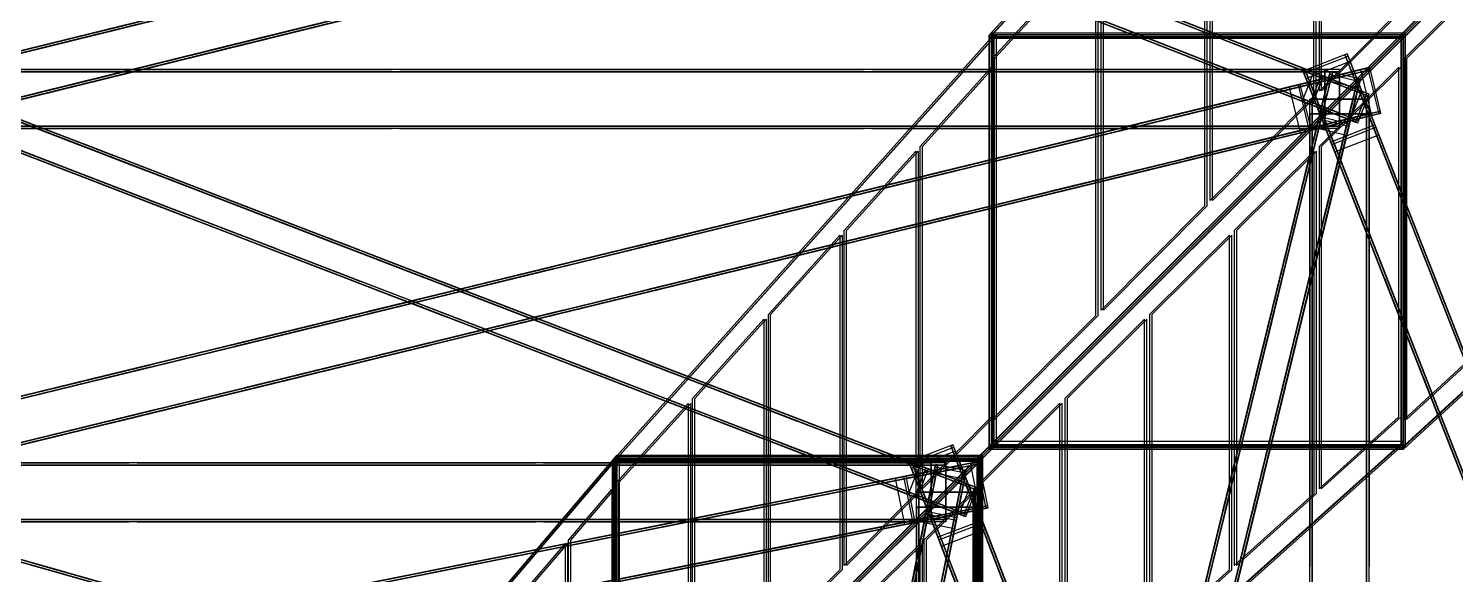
# Model space of a CAD drawing. Header units: millimetres. Extents: x -52000 to 48850, y -48850 to 51750.
# Drawn here: x 10292 to 19948, y 15943 to 19641 of the extents above; entities that cross this region are included whole.
import ezdxf

# ---------------------------------------------------------------- set-up
doc = ezdxf.new("R2010")
doc.units = ezdxf.units.MM
doc.layers.add('D-STR-STRC', color=7, linetype='Continuous', lineweight=25)

msp = doc.modelspace()

# ---------------------------------------------------------------- linework, layer by layer
at = {"layer": 'D-STR-STRC'}
for points in [[(19745.7, 22809), (16792.8, 19596.1)], [(19745.7, 22789), (16792.8, 19576.1)], [(22809, 22809), (19596.1, 19596.1)], [(22809, 22789), (19596.1, 19576.1)], [(22469.4, 22508.5), (9748.4, 19369.1)], [(22483, 22511.9), (9762, 19372.5)], [(22045.4, 22403.9), (9324.4, 19264.5)], [(22059.1, 22407.3), (9338.1, 19267.8)], [(11026.5, 22464.2), (19038.4, 19324.8)], [(11042.1, 22458.1), (19053.9, 19318.7)], [(11337.1, 22342.5), (19349, 19203.1)], [(11352.6, 22336.4), (19364.5, 19197)], [(10949.9, 22268.7), (18961.8, 19129.3)], [(10965.5, 22262.6), (18977.3, 19123.2)], [(22546, 22197.8), (9825, 19058.4)], [(22559.7, 22201.2), (9838.7, 19061.8)], [(11260.5, 22147), (19272.3, 19007.6)], [(11276, 22140.9), (19287.9, 19001.5)], [(22122.1, 22093.2), (9401.1, 18953.8)], [(22135.8, 22096.6), (9414.8, 18957.2)], [(19745.7, 19765.7), (16792.8, 16812.8)], [(19745.7, 19745.7), (16792.8, 16792.8)], [(22809, 19765.7), (19596.1, 16812.8)], [(22809, 19745.7), (19596.1, 16792.8)], [(16806.4, 19609.4), (16793.5, 19595.4)], [(19609.4, 19609.4), (19595.4, 19595.4)], [(16823.6, 19597.2), (14256.3, 16729.9)], [(16823.6, 19577.2), (14256.3, 16709.9)], [(19597.2, 19597.2), (16729.9, 16729.9)], [(19597.2, 19577.2), (16729.9, 16709.9)], [(16824.3, 19596.5), (16814.4, 19585.5)], [(19596.5, 19596.5), (19585.5, 19585.5)], [(22354.2, 11458.1), (19214.7, 19470)], [(19234.9, 19418.6), (19214.7, 19470)], [(22360.3, 11442.6), (19220.8, 19454.4)], [(19163.1, 19363.1), (-19163.1, 19363.1)], [(19352.5, 19374), (8439.4, 16710.9)], [(19367.7, 19377.7), (8454.5, 16714.6)], [(9446.1, 19327.8), (16364.5, 16664.7)], [(9462.6, 19321.4), (16381, 16658.3)], [(19096.3, 19332), (16433.1, 8418.9)], [(19100, 19347.1), (16436.8, 8434)], [(22056.2, 11341.4), (18916.8, 19353.2)], [(18936.9, 19301.8), (18916.8, 19353.2)], [(22062.3, 11325.8), (18922.9, 19337.7)], [(18987, 19344.9), (19038.4, 19324.8)], [(19163.1, 19363.1), (19063.1, 19363.1)], [(19100, 19347.1), (19085.1, 19286.3)], [(19367.7, 19377.7), (19306.9, 19362.9)], [(18882.7, 19259.4), (7969.6, 16596.3)], [(18897.9, 19263.1), (7984.8, 16600)], [(19300.3, 19282.2), (16637.1, 8369.1)], [(19304, 19297.4), (16640.8, 8384.2)], [(18882.7, 19259.4), (18821.9, 19244.6)], [(19304, 19297.4), (19289.1, 19236.6)], [(19313.1, 19217.1), (19364.5, 19197)], [(9370.6, 19131.8), (16289.1, 16468.7)], [(9387.1, 19125.5), (16305.6, 16462.3)], [(9776, 19200.8), (16694.4, 16537.7)], [(9792.5, 19194.5), (16710.9, 16531.3)], [(18910.4, 19149.4), (18961.8, 19129.3)], [(18963.1, -19163.1), (18963.1, 19163.1)], [(18963.1, 19063.1), (18963.1, 19163.1)], [(19363.1, -19163.1), (19363.1, 19163.1)], [(19363.1, 19063.1), (19363.1, 19163.1)], [(19428.4, 19063.2), (8515.2, 16400)], [(19443.5, 19066.9), (8530.4, 16403.7)], [(19022.3, 19028.9), (16359.2, 8115.8)], [(19026, 19044.1), (16362.9, 8130.9)], [(19022.3, 19028.9), (19007.5, 18968.1)], [(19443.5, 19066.9), (19382.7, 19052)], [(19163.1, 18963.1), (-19163.1, 18963.1)], [(18958.6, 18948.5), (8045.5, 16285.4)], [(18973.7, 18952.2), (8060.6, 16289.1)], [(9700.5, 19004.8), (16619, 16341.7)], [(9717, 18998.5), (16635.5, 16335.3)], [(19226.3, 18979.1), (16563.2, 8066)], [(19230, 18994.3), (16566.9, 8081.1)], [(18958.6, 18948.5), (18897.8, 18933.7)], [(19163.1, 18963.1), (19063.1, 18963.1)], [(19226.3, 18979.1), (19211.5, 18918.3)], [(19236.5, 19021.6), (19287.9, 19001.5)], [(22542.8, 10976.7), (19403.4, 18988.6)], [(22548.9, 10961.2), (19409.5, 18973.1)], [(19429.6, 18921.7), (19409.5, 18973.1)], [(22244.9, 10860), (19105.4, 18871.8)], [(22250.9, 10844.5), (19111.5, 18856.3)], [(19131.7, 18804.9), (19111.5, 18856.3)], [(16823.6, 16843.6), (14256.3, 14276.3)], [(16823.6, 16823.6), (14256.3, 14256.3)], [(19210.9, 9903), (16547.7, 16821.4)], [(16564.5, 16777.7), (16547.7, 16821.4)], [(19217.2, 9886.5), (16554.1, 16804.9)], [(19597.2, 16843.6), (16729.9, 14276.3)], [(19597.2, 16823.6), (16729.9, 14256.3)], [(16806.4, 16806.4), (16793.5, 16793.5)], [(16824.3, 16824.3), (16814.4, 16814.4)], [(19596.5, 16824.3), (19585.5, 16814.4)], [(19609.4, 16806.4), (19595.4, 16793.5)], [(16723.6, 16707.7), (7561.3, 14883)], [(14271.8, 16749.6), (13260.9, 15560.4)], [(14271.8, 16729.6), (13260.9, 15540.4)], [(14247.8, 16719.9), (14240.5, 16711.3)], [(14266.9, 16740.3), (14257, 16729.2)], [(14272.5, 16748.9), (14265.2, 16740.3)], [(16749.6, 16749.6), (15560.4, 15560.4)], [(16749.6, 16729.6), (15560.4, 15540.4)], [(18912.2, 9788), (16249.1, 16706.4)], [(16265.9, 16662.8), (16249.1, 16706.4)], [(16723.6, 16707.7), (16666.4, 16696.3)], [(16719.9, 16719.9), (16711.3, 16711.3)], [(16740.3, 16740.3), (16729.2, 16729.2)], [(16748.9, 16748.9), (16740.3, 16740.3)], [(16500, 16700), (-16500, 16700)], [(16229.8, 16609.3), (7067.5, 14784.7)], [(16707.7, 16704.5), (7545.4, 14879.8)], [(8099, 16652), (14524.3, 14827.4)], [(8116.1, 16647.2), (14541.5, 14822.5)], [(16427.2, 16671.8), (14602.5, 7509.5)], [(16430.3, 16687.8), (14605.7, 7525.4)], [(16633.1, 16630.8), (14808.5, 7468.5)], [(16636.3, 16646.7), (14811.6, 7484.4)], [(18918.6, 9771.5), (16255.4, 16689.9)], [(16320.8, 16681.5), (16364.5, 16664.7)], [(16500, 16700), (16400, 16700)], [(16430.3, 16687.8), (16418.9, 16630.5)], [(16636.3, 16646.7), (16624.9, 16589.5)], [(16213.9, 16606.2), (7051.6, 14781.5)], [(8441.3, 16554.8), (14866.6, 14730.2)], [(8458.4, 16550), (14883.7, 14725.3)], [(16213.9, 16606.2), (16156.7, 16594.8)], [(16667.2, 16548.1), (16710.9, 16531.3)], [(16245.4, 16485.5), (16289.1, 16468.7)], [(16300, -16500), (16300, 16500)], [(16300, 16400), (16300, 16500)], [(16700, -16500), (16700, 16500)], [(16700, 16400), (16700, 16500)], [(16770.2, 16390.7), (7607.9, 14566)], [(16786.1, 16393.8), (7623.8, 14569.2)], [(16363.7, 16353.3), (14539.1, 7190.9)], [(16366.9, 16369.2), (14542.2, 7206.9)], [(16572.8, 16328.2), (14748.2, 7165.8)], [(16363.7, 16353.3), (16352.3, 16296)], [(16591.8, 16352.2), (16635.5, 16335.3)], [(16786.1, 16393.8), (16728.9, 16382.4)], [(16500, 16300), (-16500, 16300)], [(16276.4, 16292.3), (7114.1, 14467.7)], [(16292.3, 16295.5), (7130, 14470.8)], [(16569.7, 16312.2), (14745, 7149.9)], [(16276.4, 16292.3), (16219.2, 16280.9)], [(16500, 16300), (16400, 16300)], [(16569.7, 16312.2), (16558.3, 16255)], [(19407.7, 9391.6), (16744.6, 16310.1)], [(19414, 9375.1), (16750.9, 16293.6)], [(16767.7, 16249.9), (16750.9, 16293.6)], [(19109.1, 9276.7), (16445.9, 16195.1)], [(19115.4, 9260.2), (16452.3, 16178.6)], [(16469.1, 16134.9), (16452.3, 16178.6)]]:
    msp.add_lwpolyline(points, dxfattribs=at)
for points in [[(19745.7, 22809), (19745.7, 19745.7), (16792.8, 16792.8), (16792.8, 19596.1)], [(19761.3, 22809), (19761.3, 19745.7), (16808.4, 16792.8), (16808.4, 19596.1)], [(22793.4, 19745.7), (22793.4, 22809), (19580.6, 19596.1), (19580.6, 16792.8)], [(22809, 19745.7), (22809, 22809), (19596.1, 19596.1), (19596.1, 16792.8)], [(22483, 22511.9), (22045.4, 22403.9), (9324.4, 19264.5), (9762, 19372.5)], [(19726.3, 22591.4), (19726.3, 19922.9), (19026.8, 19219.4), (19026.8, 21834.1)], [(19741.9, 22591.4), (19741.9, 19922.9), (19042.4, 19219.4), (19042.4, 21834.1)], [(22486.9, 22496.4), (22049.2, 22388.4), (9328.2, 19248.9), (9765.9, 19356.9)], [(11020.7, 22449.3), (11346.8, 22321.5), (19358.6, 19182.1), (19032.6, 19309.9)], [(11026.5, 22464.2), (11352.6, 22336.4), (19364.5, 19197), (19038.4, 19324.8)], [(22555.9, 22216.8), (22118.2, 22108.8), (9397.3, 18969.3), (9834.9, 19077.3)], [(10949.9, 22268.7), (11276, 22140.9), (19287.9, 19001.5), (18961.8, 19129.3)], [(10955.8, 22283.6), (11281.9, 22155.8), (19293.7, 19016.4), (18967.6, 19144.2)], [(22559.7, 22201.2), (22122.1, 22093.2), (9401.1, 18953.8), (9838.7, 19061.8)], [(18988.1, 21792.3), (18988.1, 19180.5), (18288.5, 18477), (18288.5, 21035.1)], [(19003.7, 21792.3), (19003.7, 19180.5), (18304.2, 18477), (18304.2, 21035.1)], [(18249.9, 20993.3), (18249.9, 18438.1), (17550.3, 17734.6), (17550.3, 20236)], [(18265.5, 20993.3), (18265.5, 18438.1), (17565.9, 17734.6), (17565.9, 20236)], [(17511.7, 20194.2), (17511.7, 17695.8), (16812.1, 16992.2), (16812.1, 19437)], [(17527.3, 20194.2), (17527.3, 17695.8), (16827.7, 16992.2), (16827.7, 19437)], [(20362.8, 17695.8), (20362.8, 20194.3), (19601.5, 19436.9), (19601.5, 16992.1)], [(20378.4, 17695.8), (20378.4, 20194.3), (19617, 19436.9), (19617, 16992.1)], [(17033, 19902.2), (17649.2, 19660.8), (17878.3, 19571)], [(17044.8, 19897.6), (17273.8, 19807.9), (17890.1, 19566.4)], [(11804.9, 19876.6), (10813.7, 19632), (10461.6, 19545.1)], [(11805.1, 19876.7), (11453, 19789.8), (10461.8, 19545.2)], [(11808.7, 19861.1), (10817.6, 19616.5), (10465.4, 19529.6)], [(11809, 19861.2), (11456.8, 19774.2), (10465.6, 19529.6)], [(12937.8, 19843.1), (11946.7, 19598.5), (11594.5, 19511.6)], [(12938.1, 19843.2), (12585.9, 19756.3), (11594.7, 19511.6)], [(12941.6, 19827.6), (11950.5, 19583), (11598.3, 19496)], [(12941.9, 19827.6), (12589.7, 19740.7), (11598.6, 19496.1)], [(17027.1, 19887.3), (17643.4, 19645.9), (17872.4, 19556.1)], [(17038.9, 19882.7), (17268, 19793), (17884.2, 19551.5)], [(17765.6, 19806.4), (18381.8, 19564.9), (18610.9, 19475.1)], [(17771.4, 19821.3), (18387.7, 19579.8), (18616.7, 19490)], [(17777.4, 19801.7), (18006.4, 19712), (18622.7, 19470.5)], [(17783.2, 19816.6), (18012.3, 19726.9), (18628.5, 19485.4)], [(10744.8, 19615), (9803.6, 19382.7), (9451.5, 19295.8)], [(10745.1, 19615.1), (10392.9, 19528.2), (9451.7, 19295.9)], [(19609.4, 19609.4), (16806.4, 19609.4), (16806.4, 16806.4), (19609.4, 16806.4)], [(17694.8, 19625.7), (18311, 19384.2), (18540.1, 19294.5)], [(17700.6, 19640.6), (18316.9, 19399.1), (18545.9, 19309.4)], [(17706.6, 19621.1), (17935.6, 19531.4), (18551.9, 19289.9)], [(17712.4, 19636), (17941.5, 19546.2), (18557.7, 19304.8)], [(10748.6, 19599.5), (9807.4, 19367.2), (9455.3, 19280.3)], [(10748.9, 19599.5), (10396.7, 19512.6), (9455.5, 19280.3)], [(11877.7, 19581.5), (10886.6, 19336.9), (10534.4, 19250)], [(11878, 19581.5), (11525.8, 19494.6), (10534.7, 19250)], [(11881.6, 19566), (10890.4, 19321.3), (10538.2, 19234.4)], [(11881.8, 19566), (11529.6, 19479.1), (10538.5, 19234.5)], [(16823.6, 19597.2), (16823.6, 16823.6), (14256.3, 14256.3), (14256.3, 16729.9)], [(16839.3, 19597.2), (16839.3, 16823.6), (14272, 14256.3), (14272, 16729.9)], [(19581.5, 16823.6), (19581.5, 19597.2), (16714.2, 16729.9), (16714.2, 14256.3)], [(19597.2, 16823.6), (19597.2, 19597.2), (16729.9, 16729.9), (16729.9, 14256.3)], [(19596.1, 19596.1), (16792.8, 19596.1), (16792.8, 19576.1), (19596.1, 19576.1)], [(19595.4, 19595.4), (16793.5, 19595.4), (16793.5, 16793.5), (19595.4, 16793.5)], [(19585.5, 19585.5), (16814.4, 19585.5), (16814.4, 16814.4), (19585.5, 16814.4)], [(19597.2, 19597.2), (16823.6, 19597.2), (16823.6, 19577.2), (19597.2, 19577.2)], [(19596.5, 19596.5), (16824.3, 19596.5), (16824.3, 16824.3), (19596.5, 16824.3)], [(18433.2, 19544.7), (19012.2, 19317.9), (19241.3, 19228.1)], [(18439.1, 19559.6), (19018.1, 19332.7), (19247.1, 19243)], [(18445, 19540.1), (18674.1, 19450.4), (19253.1, 19223.5)], [(18450.9, 19555), (18679.9, 19465.3), (19258.9, 19238.4)], [(18922.9, 19337.7), (19220.8, 19454.4), (19214.7, 19470), (18916.8, 19353.2)], [(19111.5, 18856.3), (19409.5, 18973.1), (19214.7, 19470), (18916.8, 19353.2)], [(19131.7, 18804.9), (19429.6, 18921.7), (19234.9, 19418.6), (18936.9, 19301.8)], [(22534, 10955.4), (22339.3, 11452.3), (19199.9, 19464.1), (19394.6, 18967.2)], [(22548.9, 10961.2), (22354.2, 11458.1), (19214.7, 19470), (19409.5, 18973.1)], [(19163.1, 19347.1), (19163.1, 19347.1), (-19163.1, 19347.1), (-19163.1, 19347.1)], [(19367.7, 19377.7), (18882.7, 19259.4), (7969.6, 16596.3), (8454.5, 16714.6)], [(19371.5, 19362.2), (18886.5, 19243.9), (7973.4, 16580.7), (8458.3, 16699.1)], [(9440.3, 19312.9), (9786.7, 19179.5), (16705.2, 16516.4), (16358.8, 16649.7)], [(9446.1, 19327.8), (9792.5, 19194.5), (16710.9, 16531.3), (16364.5, 16664.7)], [(10817.6, 19319.9), (9876.5, 19087.6), (9524.3, 19000.7)], [(10817.9, 19319.9), (10465.7, 19233), (9524.5, 19000.7)], [(12747.9, 19363.1), (12747.9, 19363.1), (9609.1, 19363.1), (9609.1, 19363.1)], [(12747.9, 19347.1), (12747.9, 19347.1), (9609.1, 19347.1), (9609.1, 19347.1)], [(15941.8, 19363.1), (15941.8, 19363.1), (12802.9, 19363.1), (12802.9, 19363.1)], [(15941.8, 19347.1), (15941.8, 19347.1), (12802.9, 19347.1), (12802.9, 19347.1)], [(19063.1, 19363.1), (19063.1, 19363.1), (15996.8, 19363.1), (15996.8, 19363.1)], [(19063.1, 19347.1), (19063.1, 19347.1), (15996.8, 19347.1), (15996.8, 19347.1)], [(16808.7, 19378.9), (16808.7, 17010.4), (16325, 16522.6), (16325, 18842.8)], [(16824.5, 19378.9), (16824.5, 17010.4), (16340.8, 16522.6), (16340.8, 18842.8)], [(19100, 19347.1), (19022.3, 19028.9), (16359.2, 8115.8), (16436.8, 8434)], [(19115.5, 19343.4), (19037.8, 19025.1), (16374.7, 8112), (16452.4, 8430.2)], [(19242.5, 19347.2), (18852.2, 19252), (18047.7, 19055.6)], [(19246.3, 19331.6), (18856, 19236.4), (18051.5, 19040.1)], [(19249.2, 19348.8), (18444.7, 19152.5), (18054.4, 19057.3)], [(19253, 19333.3), (18448.4, 19137), (18058.2, 19041.7)], [(18362.4, 19364.1), (18941.4, 19137.2), (19170.5, 19047.5)], [(18368.3, 19379), (18947.3, 19152.1), (19176.3, 19062.4)], [(18374.3, 19359.5), (18603.3, 19269.7), (19182.3, 19042.8)], [(18380.1, 19374.4), (18609.1, 19284.6), (19188.1, 19057.7)], [(19382.7, 19052), (19306.9, 19362.9), (18821.9, 19244.6), (18897.8, 18933.7)], [(19443.5, 19066.9), (19367.7, 19377.7), (18882.7, 19259.4), (18958.6, 18948.5)], [(18987, 19344.9), (18910.4, 19149.4), (19236.5, 19021.6), (19313.1, 19217.1)], [(22250.9, 10844.5), (22056.2, 11341.4), (18916.8, 19353.2), (19111.5, 18856.3)], [(22265.8, 10850.3), (22071.1, 11347.2), (18931.7, 19359), (19126.4, 18862.1)], [(19038.4, 19324.8), (18961.8, 19129.3), (18977.3, 19123.2), (19053.9, 19318.7)], [(19038.4, 19324.8), (18961.8, 19129.3), (19287.9, 19001.5), (19364.5, 19197)], [(19304, 19297.4), (19100, 19347.1), (19022.3, 19028.9), (19226.3, 18979.1)], [(19565, 17010.5), (19565, 19379), (19024.6, 18842.7), (19024.6, 16522.5)], [(19580.7, 17010.5), (19580.7, 19379), (19040.3, 18842.7), (19040.3, 16522.5)], [(19063.1, 18963.1), (19063.1, 19363.1), (19063.1, 19363.1), (19063.1, 18963.1)], [(19304, 19297.4), (19100, 19347.1), (19096.3, 19332), (19300.3, 19282.2)], [(19163.1, 18963.1), (19163.1, 19363.1), (19163.1, 19363.1), (19163.1, 18963.1)], [(19624.8, 18379.7), (19468.1, 18779.5), (19241.2, 19358.5)], [(19629.4, 18367.9), (19402.5, 18946.9), (19245.8, 19346.7)], [(19639.7, 18385.5), (19483, 18785.4), (19256.1, 19364.4)], [(19644.3, 18373.7), (19417.4, 18952.7), (19260.7, 19352.6)], [(19443.5, 19066.9), (19367.7, 19377.7), (19352.5, 19374), (19428.4, 19063.2)], [(10821.5, 19304.3), (9880.3, 19072.1), (9528.1, 18985.1)], [(10821.7, 19304.4), (10469.6, 19217.5), (9528.4, 18985.2)], [(9554.1, 19269.1), (9797.4, 19175.4), (10298.6, 18982.5)], [(9559.9, 19284), (9803.2, 19190.3), (10304.4, 18997.4)], [(19288.4, 19301.2), (19210.8, 18982.9), (16547.6, 8069.8), (16625.3, 8388)], [(19304, 19297.4), (19226.3, 18979.1), (16563.2, 8066), (16640.8, 8384.2)], [(19069.4, 19221.9), (19014.9, 18998.4), (18818.5, 18193.9)], [(19071, 19228.7), (18874.7, 18424.1), (18820.2, 18200.6)], [(19084.9, 19218.1), (19030.4, 18994.6), (18834.1, 18190.1)], [(19086.6, 19224.9), (18890.3, 18420.3), (18835.7, 18196.8)], [(18973.7, 18952.2), (18897.9, 19263.1), (18882.7, 19259.4), (18958.6, 18948.5)], [(19341.7, 18268.8), (19185.1, 18668.6), (18958.2, 19247.6)], [(19346.4, 18257), (19119.5, 18836), (18962.8, 19235.8)], [(19356.6, 18274.6), (19200, 18674.5), (18973.1, 19253.5)], [(19361.3, 18262.8), (19134.4, 18841.8), (18977.7, 19241.7)], [(19289.1, 19236.6), (19085.1, 19286.3), (19007.5, 18968.1), (19211.5, 18918.3)], [(9370.6, 19131.8), (9717, 18998.5), (16635.5, 16335.3), (16289.1, 16468.7)], [(9376.4, 19146.7), (9722.8, 19013.4), (16641.2, 16350.3), (16294.8, 16483.6)], [(18377.1, 19136), (17986.9, 19040.8), (17138.3, 18833.7)], [(18380.9, 19120.5), (17990.7, 19025.2), (17142.1, 18818.2)], [(18383.9, 19137.7), (17535.2, 18930.6), (17145, 18835.3)], [(18387.6, 19122.1), (17539, 18915), (17148.8, 18819.8)], [(18963.1, 19163.1), (19363.1, 19163.1), (19363.1, 19163.1), (18963.1, 19163.1)], [(18979.1, -19163.1), (18979.1, -19163.1), (18979.1, 19163.1), (18979.1, 19163.1)], [(19257.9, 19175.9), (19203.3, 18952.4), (19007, 18147.9)], [(19259.5, 19182.7), (19063.2, 18378.1), (19008.6, 18154.6)], [(19273.4, 19172.2), (19218.9, 18948.6), (19022.5, 18144.1)], [(19275.1, 19178.9), (19078.7, 18374.3), (19024.2, 18150.8)], [(19349, 19203.1), (19272.3, 19007.6), (19287.9, 19001.5), (19364.5, 19197)], [(19347.1, -19163.1), (19347.1, -19163.1), (19347.1, 19163.1), (19347.1, 19163.1)], [(19439.7, 19082.4), (18954.8, 18964.1), (8041.7, 16300.9), (8526.6, 16419.3)], [(19443.5, 19066.9), (18958.6, 18948.5), (8045.5, 16285.4), (8530.4, 16403.7)], [(10081.5, 19066), (10614.4, 18860.9), (10857.7, 18767.3)], [(10087.3, 19081), (10620.1, 18875.9), (10863.4, 18782.2)], [(10099, 19059.3), (10342.3, 18965.7), (10875.2, 18760.6)], [(10104.7, 19074.3), (10348, 18980.6), (10880.9, 18775.5)], [(19314.5, 19051.9), (18924.3, 18956.6), (18119.8, 18760.3)], [(19318.3, 19036.3), (18928.1, 18941.1), (18123.6, 18744.7)], [(19321.3, 19053.5), (18516.7, 18857.2), (18126.5, 18761.9)], [(19325.1, 19038), (18520.5, 18841.6), (18130.3, 18746.4)], [(18963.1, 15996.8), (18963.1, 15996.8), (18963.1, 19063.1), (18963.1, 19063.1)], [(18963.1, 19063.1), (19363.1, 19063.1), (19363.1, 19063.1), (18963.1, 19063.1)], [(18979.1, 15996.8), (18979.1, 15996.8), (18979.1, 19063.1), (18979.1, 19063.1)], [(19230, 18994.3), (19026, 19044.1), (19022.3, 19028.9), (19226.3, 18979.1)], [(19347.1, 15996.8), (19347.1, 15996.8), (19347.1, 19063.1), (19347.1, 19063.1)], [(19363.1, 15996.8), (19363.1, 15996.8), (19363.1, 19063.1), (19363.1, 19063.1)], [(19163.1, 18979.1), (19163.1, 18979.1), (-19163.1, 18979.1), (-19163.1, 18979.1)], [(12747.9, 18979.1), (12747.9, 18979.1), (9609.1, 18979.1), (9609.1, 18979.1)], [(12747.9, 18963.1), (12747.9, 18963.1), (9609.1, 18963.1), (9609.1, 18963.1)], [(15941.8, 18979.1), (15941.8, 18979.1), (12802.9, 18979.1), (12802.9, 18979.1)], [(15941.8, 18963.1), (15941.8, 18963.1), (12802.9, 18963.1), (12802.9, 18963.1)], [(19063.1, 18979.1), (19063.1, 18979.1), (15996.8, 18979.1), (15996.8, 18979.1)], [(19063.1, 18963.1), (19063.1, 18963.1), (15996.8, 18963.1), (15996.8, 18963.1)], [(19111.5, 18856.3), (19409.5, 18973.1), (19403.4, 18988.6), (19105.4, 18871.8)], [(10011.8, 18885), (10544.7, 18679.9), (10788, 18586.2)], [(10017.6, 18899.9), (10550.4, 18694.8), (10793.8, 18601.2)], [(10029.3, 18878.3), (10272.6, 18784.6), (10805.5, 18579.5)], [(10035, 18893.2), (10278.3, 18799.6), (10811.2, 18594.4)], [(10658.1, 18844.1), (11190.9, 18639), (11434.2, 18545.3)], [(10663.8, 18859), (11196.7, 18653.9), (11440, 18560.3)], [(10675.5, 18837.4), (10918.8, 18743.7), (11451.7, 18538.6)], [(10681.3, 18852.3), (10924.6, 18758.7), (11457.4, 18553.6)], [(17467.7, 18914.1), (17077.5, 18818.9), (16228.8, 18611.8)], [(17471.5, 18898.5), (17081.3, 18803.3), (16232.6, 18596.2)], [(17474.4, 18915.7), (16625.8, 18708.6), (16235.6, 18613.4)], [(17478.2, 18900.2), (16629.6, 18693.1), (16239.4, 18597.9)], [(18449.2, 18840.7), (18059, 18745.5), (17210.3, 18538.4)], [(18455.9, 18842.3), (17607.3, 18635.2), (17217.1, 18540)], [(16295.2, 18809.8), (16295.2, 16492.6), (15811.5, 16004.7), (15811.5, 18273.7)], [(16311, 18809.8), (16311, 16492.6), (15827.3, 16004.7), (15827.3, 18273.7)], [(18453, 18825.1), (18062.8, 18729.9), (17214.1, 18522.8)], [(18459.7, 18826.8), (17611.1, 18619.7), (17220.9, 18524.5)], [(18991.5, 16492.6), (18991.5, 18809.9), (18451.2, 18273.6), (18451.2, 16004.7)], [(19007.2, 16492.6), (19007.2, 18809.9), (18466.9, 18273.6), (18466.9, 16004.7)], [(19901.3, 17717.9), (19744.6, 18117.7), (19503.1, 18734)], [(10588.4, 18663.1), (11121.2, 18458), (11364.5, 18364.3)], [(10594.1, 18678), (11127, 18472.9), (11370.3, 18379.2)], [(10605.8, 18656.3), (10849.1, 18562.7), (11382, 18357.6)], [(10611.6, 18671.3), (10854.9, 18577.6), (11387.7, 18372.5)], [(11240.3, 18637.1), (11773.2, 18432), (12016.5, 18338.4)], [(16558.3, 18692.2), (16168, 18596.9), (15319.4, 18389.8)], [(16562.1, 18676.6), (16171.8, 18581.4), (15323.2, 18374.3)], [(16565, 18693.8), (15716.4, 18486.7), (15326.1, 18391.5)], [(16568.8, 18678.3), (15720.2, 18471.2), (15329.9, 18375.9)], [(19886.4, 17712), (19729.7, 18111.9), (19488.2, 18728.1)], [(19891, 17700.2), (19649.5, 18316.5), (19492.9, 18716.3)], [(19905.9, 17706.1), (19664.4, 18322.3), (19507.8, 18722.2)], [(11234.6, 18622.2), (11767.5, 18417.1), (12010.8, 18323.4)], [(11252.1, 18615.5), (11495.4, 18521.8), (12028.2, 18316.7)], [(11257.8, 18630.4), (11501.1, 18536.7), (12034, 18331.6)], [(17539.8, 18618.8), (17149.5, 18523.5), (16300.9, 18316.4)], [(17543.6, 18603.2), (17153.3, 18508), (16304.7, 18300.9)], [(17546.5, 18620.4), (16697.9, 18413.3), (16307.6, 18318.1)], [(17550.3, 18604.9), (16701.7, 18397.8), (16311.4, 18302.5)], [(19603.4, 17601.1), (19446.7, 18001), (19205.2, 18617.2)], [(19608, 17589.3), (19366.5, 18205.6), (19209.8, 18605.4)], [(19618.3, 17607), (19461.6, 18006.8), (19220.1, 18623.1)], [(19622.9, 17595.2), (19381.4, 18211.4), (19224.7, 18611.3)], [(11170.7, 18456.1), (11703.5, 18251), (11946.8, 18157.3)], [(11188.1, 18449.4), (11431.4, 18355.7), (11964.3, 18150.6)], [(15648.8, 18470.2), (15258.6, 18375), (14410, 18167.9)], [(15652.6, 18454.7), (15262.4, 18359.5), (14413.8, 18152.4)], [(15655.6, 18471.9), (14806.9, 18264.8), (14416.7, 18169.6)], [(15659.4, 18456.3), (14810.7, 18249.2), (14420.5, 18154)], [(11164.9, 18441.1), (11697.8, 18236), (11941.1, 18142.4)], [(11182.4, 18434.4), (11425.7, 18340.8), (11958.5, 18135.6)], [(11811.1, 18400.3), (12344, 18195.1), (12587.3, 18101.5)], [(11816.9, 18415.2), (12349.7, 18210.1), (12593.1, 18116.4)], [(11828.6, 18393.5), (12071.9, 18299.9), (12604.8, 18094.8)], [(11834.3, 18408.5), (12077.6, 18314.8), (12610.5, 18109.7)], [(16630.3, 18396.8), (16240.1, 18301.6), (15391.5, 18094.5)], [(16634.1, 18381.3), (16243.9, 18286.1), (15395.3, 18079)], [(16637.1, 18398.5), (15788.4, 18191.4), (15398.2, 18096.2)], [(16640.9, 18382.9), (15792.2, 18175.8), (15402, 18080.6)], [(18858.2, 18356.6), (18803.7, 18133.1), (18596.6, 17284.4)], [(18859.9, 18363.3), (18652.8, 17514.7), (18598.2, 17291.2)], [(18873.8, 18352.8), (18819.2, 18129.3), (18612.1, 17280.6)], [(18875.4, 18359.5), (18668.3, 17510.9), (18613.8, 17287.4)], [(19046.7, 18310.6), (18992.2, 18087.1), (18785.1, 17238.4)], [(19048.3, 18317.3), (18841.3, 17468.7), (18786.7, 17245.2)], [(19062.2, 18306.8), (19007.7, 18083.3), (18800.6, 17234.6)], [(19063.9, 18313.5), (18856.8, 17464.9), (18802.2, 17241.4)], [(11741.4, 18219.2), (12274.3, 18014.1), (12517.6, 17920.4)], [(11747.2, 18234.1), (12280.1, 18029), (12523.4, 17935.4)], [(11758.9, 18212.5), (12002.2, 18118.8), (12535.1, 17913.7)], [(11764.7, 18227.4), (12008, 18133.8), (12540.8, 17928.7)], [(12387.7, 18178.3), (12920.5, 17973.2), (13163.8, 17879.6)], [(12393.4, 18193.3), (12926.3, 17988.2), (13169.6, 17894.5)], [(12405.1, 18171.6), (12648.4, 18078), (13181.3, 17872.8)], [(12410.9, 18186.5), (12654.2, 18092.9), (13187, 17887.8)], [(14739.4, 18248.3), (14349.2, 18153.1), (13500.5, 17946)], [(14743.2, 18232.8), (14353, 18137.5), (13504.3, 17930.4)], [(14746.1, 18249.9), (13897.5, 18042.9), (13507.3, 17947.6)], [(14749.9, 18234.4), (13901.3, 18027.3), (13511.1, 17932.1)], [(15720.9, 18174.9), (15330.7, 18079.7), (14482, 17872.6)], [(15724.7, 18159.4), (15334.5, 18064.1), (14485.8, 17857)], [(15727.6, 18176.5), (14879, 17969.5), (14488.8, 17874.2)], [(15731.4, 18161), (14882.8, 17953.9), (14492.6, 17858.7)], [(15781.8, 18240.7), (15781.8, 15974.7), (15298.1, 15486.9), (15298.1, 17704.6)], [(15797.5, 18240.7), (15797.5, 15974.7), (15313.8, 15486.9), (15313.8, 17704.6)], [(18418, 15974.8), (18418, 18240.8), (17877.7, 17704.5), (17877.7, 15486.9)], [(18433.8, 15974.8), (18433.8, 18240.8), (17893.4, 17704.5), (17893.4, 15486.9)], [(20148, 17044.4), (19991.3, 17444.2), (19749.9, 18060.5)], [(20162.9, 17050.2), (20006.2, 17450.1), (19764.8, 18066.3)], [(12318, 17997.3), (12850.8, 17792.2), (13094.1, 17698.5)], [(12323.7, 18012.2), (12856.6, 17807.1), (13099.9, 17713.4)], [(12335.4, 17990.6), (12578.7, 17896.9), (13111.6, 17691.8)], [(12341.2, 18005.5), (12584.5, 17911.8), (13117.4, 17706.7)], [(13830, 18026.4), (13439.8, 17931.1), (12591.1, 17724.1)], [(13833.8, 18010.8), (13443.5, 17915.6), (12594.9, 17708.5)], [(13836.7, 18028), (12988.1, 17820.9), (12597.9, 17725.7)], [(13840.5, 18012.5), (12991.9, 17805.4), (12601.7, 17710.2)], [(12970, 17971.3), (13502.8, 17766.2), (13746.1, 17672.6)], [(12987.4, 17964.6), (13230.7, 17871), (13763.6, 17665.8)], [(20152.6, 17032.6), (19911.2, 17648.8), (19754.5, 18048.7)], [(20167.5, 17038.4), (19926.1, 17654.7), (19769.4, 18054.5)], [(12964.2, 17956.4), (13497.1, 17751.3), (13740.4, 17657.6)], [(12981.7, 17949.7), (13225, 17856), (13757.8, 17650.9)], [(14811.5, 17953), (14421.2, 17857.7), (13572.6, 17650.7)], [(14815.3, 17937.4), (14425, 17842.2), (13576.4, 17635.1)], [(14818.2, 17954.6), (13969.6, 17747.5), (13579.4, 17652.3)], [(14822, 17939.1), (13973.4, 17732), (13583.2, 17636.8)], [(19865, 16933.5), (19708.3, 17333.3), (19466.8, 17949.6)], [(19869.6, 16921.7), (19628.1, 17537.9), (19471.4, 17937.8)], [(19879.9, 16939.3), (19723.2, 17339.2), (19481.7, 17955.4)], [(19884.5, 16927.5), (19643, 17543.8), (19486.3, 17943.6)], [(12920.6, 17804.4), (12530.3, 17709.2), (11681.7, 17502.1)], [(12924.3, 17788.9), (12534.1, 17693.7), (11685.5, 17486.6)], [(12927.3, 17806.1), (12078.7, 17599), (11688.4, 17503.8)], [(12931.1, 17790.6), (12082.5, 17583.5), (11692.2, 17488.2)], [(12894.5, 17775.4), (13427.4, 17570.2), (13670.7, 17476.6)], [(12900.3, 17790.3), (13433.1, 17585.2), (13676.4, 17491.5)], [(12912, 17768.6), (13155.3, 17675), (13688.1, 17469.9)], [(12917.7, 17783.6), (13161, 17689.9), (13693.9, 17484.8)], [(13902, 17731), (13511.8, 17635.8), (12663.2, 17428.7)], [(13905.8, 17715.5), (13515.6, 17620.3), (12667, 17413.2)], [(13908.8, 17732.7), (13060.2, 17525.6), (12669.9, 17430.4)], [(13912.6, 17717.1), (13064, 17510.1), (12673.7, 17414.8)], [(13540.7, 17734.5), (14073.6, 17529.4), (14316.9, 17435.7)], [(13546.5, 17749.4), (14079.4, 17544.3), (14322.7, 17450.6)], [(13558.2, 17727.8), (13801.5, 17634.1), (14334.4, 17429)], [(13564, 17742.7), (13807.3, 17649), (14340.1, 17443.9)], [(15268.3, 17671.6), (15268.3, 15456.9), (14784.6, 14969.1), (14784.6, 17135.5)], [(15284.1, 17671.6), (15284.1, 15456.9), (14800.4, 14969.1), (14800.4, 17135.5)], [(17844.6, 15457), (17844.6, 17671.7), (17304.2, 17135.4), (17304.2, 14969)], [(17860.3, 15457), (17860.3, 17671.7), (17319.9, 17135.4), (17319.9, 14969)], [(12011.1, 17582.5), (11620.9, 17487.3), (10772.3, 17280.2)], [(12017.9, 17584.2), (11169.2, 17377.1), (10779, 17281.8)], [(12014.9, 17567), (11624.7, 17471.8), (10776.1, 17264.7)], [(12021.7, 17568.6), (11173, 17361.5), (10782.8, 17266.3)], [(12992.6, 17509.1), (12602.4, 17413.9), (11753.8, 17206.8)], [(12996.4, 17493.6), (12606.2, 17398.3), (11757.6, 17191.3)], [(12999.4, 17510.8), (12150.7, 17303.7), (11760.5, 17208.4)], [(13003.2, 17495.2), (12154.5, 17288.1), (11764.3, 17192.9)], [(13471.1, 17553.4), (14003.9, 17348.3), (14247.2, 17254.7)], [(13476.8, 17568.4), (14009.7, 17363.2), (14253, 17269.6)], [(13488.5, 17546.7), (13731.8, 17453.1), (14264.7, 17247.9)], [(13494.3, 17561.6), (13737.6, 17468), (14270.4, 17262.9)], [(14117.3, 17512.6), (14650.1, 17307.4), (14893.4, 17213.8)], [(14123, 17527.5), (14655.9, 17322.4), (14899.2, 17228.7)], [(14134.7, 17505.8), (14378, 17412.2), (14910.9, 17207.1)], [(14140.5, 17520.8), (14383.8, 17427.1), (14916.7, 17222)], [(18636.3, 17447.2), (18581.8, 17223.6), (18374.7, 16375)], [(18637.9, 17453.9), (18430.9, 16605.3), (18376.3, 16381.7)], [(18651.8, 17443.4), (18597.3, 17219.8), (18390.2, 16371.2)], [(18653.5, 17450.1), (18446.4, 16601.5), (18391.9, 16378)], [(18824.8, 17401.2), (18770.2, 17177.6), (18563.1, 16329)], [(18826.4, 17407.9), (18619.3, 16559.3), (18564.8, 16335.8)], [(18840.3, 17397.4), (18785.8, 17173.9), (18578.7, 16325.2)], [(18842, 17404.1), (18634.9, 16555.5), (18580.3, 16332)], [(11101.7, 17360.6), (10711.5, 17265.4), (9862.8, 17058.3)], [(11105.5, 17345.1), (10715.3, 17249.8), (9866.6, 17042.7)], [(11108.4, 17362.2), (10259.8, 17155.1), (9869.6, 17059.9)], [(11112.2, 17346.7), (10263.6, 17139.6), (9873.4, 17044.4)], [(12083.2, 17287.2), (11693, 17192), (10844.3, 16984.9)], [(12089.9, 17288.8), (11241.3, 17081.7), (10851.1, 16986.5)], [(14047.6, 17331.5), (14580.5, 17126.4), (14823.8, 17032.7)], [(14053.3, 17346.4), (14586.2, 17141.3), (14829.5, 17047.7)], [(14065.1, 17324.8), (14308.4, 17231.1), (14841.2, 17026)], [(14070.8, 17339.7), (14314.1, 17246.1), (14847, 17040.9)], [(14693.8, 17290.6), (15226.7, 17085.5), (15470, 16991.9)], [(14699.6, 17305.6), (15232.4, 17100.4), (15475.7, 17006.8)], [(14717, 17298.8), (14960.3, 17205.2), (15493.2, 17000.1)], [(20141.5, 16271.7), (19984.8, 16671.5), (19743.3, 17287.8)], [(12087, 17271.6), (11696.8, 17176.4), (10848.1, 16969.3)], [(12093.7, 17273.3), (11245.1, 17066.2), (10854.9, 16971)], [(14711.3, 17283.9), (14954.6, 17190.2), (15487.4, 16985.1)], [(20126.6, 16265.8), (19969.9, 16665.7), (19728.4, 17281.9)], [(20131.2, 16254), (19889.7, 16870.3), (19733.1, 17270.1)], [(20146.1, 16259.8), (19904.6, 16876.1), (19748, 17276)], [(14754.8, 17102.5), (14754.8, 14939.1), (14271.1, 14451.3), (14271.1, 16566.4)], [(14770.6, 17102.5), (14770.6, 14939.1), (14286.9, 14451.3), (14286.9, 16566.4)], [(14624.1, 17109.6), (15157, 16904.5), (15400.3, 16810.8)], [(14629.9, 17124.5), (15162.7, 16919.4), (15406, 16825.7)], [(14641.6, 17102.9), (14884.9, 17009.2), (15417.8, 16804.1)], [(14647.3, 17117.8), (14890.6, 17024.1), (15423.5, 16819)], [(17271.1, 14939.1), (17271.1, 17102.6), (16730.8, 16566.3), (16730.8, 14451.2)], [(17286.8, 14939.1), (17286.8, 17102.6), (16746.5, 16566.3), (16746.5, 14451.2)], [(11173.8, 17065.3), (10783.5, 16970), (9934.9, 16762.9)], [(11177.6, 17049.7), (10787.3, 16954.5), (9938.7, 16747.4)], [(11180.5, 17066.9), (10331.9, 16859.8), (9941.6, 16764.6)], [(11184.3, 17051.4), (10335.7, 16844.3), (9945.4, 16749)], [(15270.4, 17068.7), (15803.2, 16863.6), (16046.5, 16769.9)], [(15276.1, 17083.6), (15809, 16878.5), (16052.3, 16784.9)], [(15287.8, 17062), (15531.1, 16968.3), (16064, 16763.2)], [(15293.6, 17076.9), (15536.9, 16983.3), (16069.7, 16778.1)], [(15206.4, 16902.6), (15739.3, 16697.5), (15982.6, 16603.8)], [(15200.7, 16887.6), (15733.5, 16682.5), (15976.8, 16588.9)], [(15218.1, 16880.9), (15461.4, 16787.3), (15994.3, 16582.2)], [(15223.9, 16895.9), (15467.2, 16802.2), (16000, 16597.1)], [(15846.9, 16846.8), (16348.1, 16653.8), (16591.4, 16560.2)], [(15852.6, 16861.7), (16353.8, 16668.8), (16597.1, 16575.1)], [(15864.4, 16840), (16107.7, 16746.4), (16608.9, 16553.5)], [(15870.1, 16855), (16113.4, 16761.3), (16614.6, 16568.4)], [(16255.4, 16689.9), (16554.1, 16804.9), (16547.7, 16821.4), (16249.1, 16706.4)], [(16452.3, 16178.6), (16750.9, 16293.6), (16547.7, 16821.4), (16249.1, 16706.4)], [(19399.1, 9369.4), (19195.9, 9897.2), (16532.8, 16815.7), (16736, 16287.8)], [(19414, 9375.1), (19210.9, 9903), (16547.7, 16821.4), (16750.9, 16293.6)], [(16792.8, 16792.8), (19596.1, 16792.8), (19596.1, 16812.8), (16792.8, 16812.8)], [(16823.6, 16823.6), (19597.2, 16823.6), (19597.2, 16843.6), (16823.6, 16843.6)], [(16723.6, 16707.7), (16213.9, 16606.2), (7051.6, 14781.5), (7561.3, 14883)], [(14271.8, 16749.6), (14271.8, 14271.8), (13260.9, 13260.9), (13260.9, 15560.4)], [(14287.6, 16749.6), (14287.6, 14271.8), (13276.8, 13260.9), (13276.8, 15560.4)], [(16711.3, 16711.3), (14240.5, 16711.3), (14240.5, 14240.5), (16711.3, 14240.5)], [(16719.9, 16719.9), (14247.8, 16719.9), (14247.8, 14247.8), (16719.9, 14247.8)], [(16729.9, 16729.9), (14256.3, 16729.9), (14256.3, 16709.9), (16729.9, 16709.9)], [(16729.2, 16729.2), (14257, 16729.2), (14257, 14257), (16729.2, 14257)], [(16740.3, 16740.3), (14265.2, 16740.3), (14265.2, 14265.2), (16740.3, 14265.2)], [(16740.3, 16740.3), (14266.9, 16740.3), (14266.9, 14266.9), (16740.3, 14266.9)], [(16749.6, 16749.6), (14271.8, 16749.6), (14271.8, 16729.6), (16749.6, 16729.6)], [(16748.9, 16748.9), (14272.5, 16748.9), (14272.5, 14272.5), (16748.9, 14272.5)], [(16733.8, 14271.8), (16733.8, 16749.6), (15544.5, 15560.4), (15544.5, 13260.9)], [(16749.6, 14271.8), (16749.6, 16749.6), (15560.4, 15560.4), (15560.4, 13260.9)], [(16786.1, 16393.8), (16723.6, 16707.7), (16213.9, 16606.2), (16276.4, 16292.3)], [(19115.4, 9260.2), (18912.2, 9788), (16249.1, 16706.4), (16452.3, 16178.6)], [(19130.3, 9265.9), (18927.2, 9793.8), (16264, 16712.2), (16467.2, 16184.3)], [(16469.1, 16134.9), (16767.7, 16249.9), (16564.5, 16777.7), (16265.9, 16662.8)], [(16926.3, 15793.4), (16762.8, 16218.1), (16569.9, 16719.3)], [(16941.2, 15799.1), (16777.7, 16223.9), (16584.8, 16725.1)], [(16948, 15781.7), (16755, 16282.9), (16591.5, 16707.6)], [(16786.1, 16393.8), (16723.6, 16707.7), (16707.7, 16704.5), (16770.2, 16390.7)], [(16500, 16684), (16500, 16684), (-16500, 16684), (-16500, 16684)], [(16726.7, 16692), (16217, 16590.5), (7054.7, 14765.8), (7564.4, 14867.3)], [(8094.6, 16636.6), (8454, 16534.6), (14879.3, 14709.9), (14520, 14812)], [(8099, 16652), (8458.4, 16550), (14883.7, 14725.3), (14524.3, 14827.4)], [(10972.5, 16700), (10972.5, 16700), (8277.5, 16700), (8277.5, 16700)], [(10972.5, 16684), (10972.5, 16684), (8277.5, 16684), (8277.5, 16684)], [(13722.5, 16700), (13722.5, 16700), (11027.5, 16700), (11027.5, 16700)], [(13722.5, 16684), (13722.5, 16684), (11027.5, 16684), (11027.5, 16684)], [(16400, 16700), (16400, 16700), (13777.5, 16700), (13777.5, 16700)], [(16400, 16684), (16400, 16684), (13777.5, 16684), (13777.5, 16684)], [(16430.3, 16687.8), (16363.7, 16353.3), (14539.1, 7190.9), (14605.7, 7525.4)], [(16446, 16684.6), (16379.4, 16350.1), (14554.8, 7187.8), (14621.4, 7522.3)], [(16620.6, 16649.9), (16554, 16315.4), (14729.3, 7153), (14795.9, 7487.5)], [(16636.3, 16646.7), (16569.7, 16312.2), (14745, 7149.9), (14811.6, 7484.4)], [(16598.7, 16682.8), (16188.5, 16601.1), (15523.7, 16468.7)], [(16601.8, 16667.1), (16191.6, 16585.4), (15526.8, 16453)], [(16608.8, 16684.8), (15944, 16552.4), (15533.8, 16470.7)], [(16611.9, 16669.1), (15947.1, 16536.7), (15536.9, 16455)], [(15777.2, 16665.7), (16278.4, 16472.8), (16521.7, 16379.1)], [(15782.9, 16680.7), (16284.1, 16487.7), (16527.4, 16394.1)], [(15794.7, 16659), (16038, 16565.3), (16539.2, 16372.4)], [(15800.4, 16673.9), (16043.7, 16580.3), (16544.9, 16387.3)], [(16728.9, 16382.4), (16666.4, 16696.3), (16156.7, 16594.8), (16219.2, 16280.9)], [(16292.3, 16295.5), (16229.8, 16609.3), (16213.9, 16606.2), (16276.4, 16292.3)], [(16320.8, 16681.5), (16245.4, 16485.5), (16591.8, 16352.2), (16667.2, 16548.1)], [(16642.6, 15684.2), (16479.1, 16108.9), (16286.2, 16610.1)], [(16364.5, 16664.7), (16289.1, 16468.7), (16305.6, 16462.3), (16381, 16658.3)], [(16364.5, 16664.7), (16289.1, 16468.7), (16635.5, 16335.3), (16710.9, 16531.3)], [(16657.5, 15689.9), (16494, 16114.7), (16301.1, 16615.9)], [(16624.9, 16589.5), (16418.9, 16630.5), (16352.3, 16296), (16558.3, 16255)], [(16636.3, 16646.7), (16430.3, 16687.8), (16363.7, 16353.3), (16569.7, 16312.2)], [(16400, 16300), (16400, 16700), (16400, 16700), (16400, 16300)], [(16636.3, 16646.7), (16430.3, 16687.8), (16427.2, 16671.8), (16633.1, 16630.8)], [(16500, 16300), (16500, 16700), (16500, 16700), (16500, 16300)], [(16933, 15775.9), (16740.1, 16277.1), (16576.6, 16701.9)], [(14239.8, 16518.5), (14239.8, 14433.3), (13945.8, 14135.2), (13945.8, 16176.6)], [(14255.6, 16518.5), (14255.6, 14433.3), (13961.7, 14135.2), (13961.7, 16176.6)], [(15876.6, 16539), (15466.5, 16457.3), (14760.2, 16316.7)], [(15879.8, 16523.3), (15469.6, 16441.6), (14763.3, 16301)], [(15886.7, 16541), (15180.4, 16400.4), (14770.3, 16318.7)], [(15889.9, 16525.3), (15183.6, 16384.7), (14773.4, 16303)], [(16405.4, 16562.8), (16358.7, 16327.9), (16226.3, 15663.1)], [(16407.5, 16572.9), (16275.1, 15908.1), (16228.3, 15673.2)], [(16421.1, 16559.7), (16374.4, 16324.8), (16242, 15660)], [(16423.1, 16569.8), (16290.8, 15905), (16244, 15670)], [(16649.3, 15666.7), (16456.4, 16167.9), (16292.9, 16592.7)], [(16664.2, 15672.5), (16471.3, 16173.7), (16307.8, 16598.4)], [(16696.1, 14433.3), (16696.1, 16518.5), (16350.2, 16176.6), (16350.2, 14135.2)], [(16712, 14433.3), (16712, 16518.5), (16366.1, 16176.6), (16366.1, 14135.2)], [(16595.7, 16524.9), (16548.9, 16290), (16416.5, 15625.2)], [(16597.7, 16535), (16465.3, 15870.2), (16418.5, 15635.3)], [(16611.4, 16521.8), (16564.6, 16286.9), (16432.2, 15622.1)], [(16613.4, 16531.9), (16481, 15867.1), (16434.2, 15632.2)], [(16694.4, 16537.7), (16619, 16341.7), (16635.5, 16335.3), (16710.9, 16531.3)], [(18414.4, 16537.7), (18359.8, 16314.2), (18152.7, 15465.6)], [(18416, 16544.5), (18208.9, 15695.8), (18154.4, 15472.3)], [(18429.9, 16533.9), (18375.4, 16310.4), (18168.3, 15461.8)], [(18431.6, 16540.7), (18224.5, 15692.1), (18169.9, 15468.5)], [(16300, 16500), (16700, 16500), (16700, 16500), (16300, 16500)], [(16316, -16500), (16316, -16500), (16316, 16500), (16316, 16500)], [(16684, -16500), (16684, -16500), (16684, 16500), (16684, 16500)], [(18602.8, 16491.7), (18548.3, 16268.2), (18341.2, 15419.6)], [(18604.5, 16498.5), (18397.4, 15649.9), (18342.8, 15426.3)], [(18618.4, 16488), (18563.8, 16264.4), (18356.7, 15415.8)], [(18620, 16494.7), (18412.9, 15646.1), (18358.4, 15422.5)], [(16783, 16409.5), (16273.3, 16308), (7110.9, 14483.4), (7620.7, 14584.9)], [(16786.1, 16393.8), (16276.4, 16292.3), (7114.1, 14467.7), (7623.8, 14569.2)], [(15113.1, 16386.9), (14703, 16305.3), (13996.7, 16164.6)], [(15116.2, 16371.3), (14706.1, 16289.6), (13999.8, 16148.9)], [(15123.2, 16389), (14416.9, 16248.3), (14006.7, 16166.6)], [(15126.3, 16373.3), (14420, 16232.6), (14009.9, 16150.9)], [(16658.1, 16384.6), (16247.9, 16303), (15583.1, 16170.6)], [(16661.2, 16369), (16251, 16287.3), (15586.2, 16154.9)], [(16668.1, 16386.7), (16003.3, 16254.3), (15593.2, 16172.6)], [(16671.3, 16371), (16006.5, 16238.6), (15596.3, 16156.9)], [(16300, 13777.5), (16300, 13777.5), (16300, 16400), (16300, 16400)], [(16300, 16400), (16700, 16400), (16700, 16400), (16300, 16400)], [(16316, 13777.5), (16316, 13777.5), (16316, 16400), (16316, 16400)], [(16572.8, 16328.2), (16366.9, 16369.2), (16363.7, 16353.3), (16569.7, 16312.2)], [(16684, 13777.5), (16684, 13777.5), (16684, 16400), (16684, 16400)], [(16700, 13777.5), (16700, 13777.5), (16700, 16400), (16700, 16400)], [(16500, 16316), (16500, 16316), (-16500, 16316), (-16500, 16316)], [(10972.5, 16316), (10972.5, 16316), (8277.5, 16316), (8277.5, 16316)], [(10972.5, 16300), (10972.5, 16300), (8277.5, 16300), (8277.5, 16300)], [(13722.5, 16316), (13722.5, 16316), (11027.5, 16316), (11027.5, 16316)], [(13722.5, 16300), (13722.5, 16300), (11027.5, 16300), (11027.5, 16300)], [(14349.6, 16234.9), (13939.4, 16153.2), (13233.1, 16012.6)], [(14359.7, 16236.9), (13653.4, 16096.2), (13243.2, 16014.6)], [(16400, 16316), (16400, 16316), (13777.5, 16316), (13777.5, 16316)], [(16400, 16300), (16400, 16300), (13777.5, 16300), (13777.5, 16300)], [(15936, 16240.9), (15525.9, 16159.2), (14819.6, 16018.5)], [(15939.1, 16225.2), (15529, 16143.5), (14822.7, 16002.8)], [(15946.1, 16242.9), (15239.8, 16102.2), (14829.7, 16020.5)], [(15949.2, 16227.2), (15242.9, 16086.5), (14832.8, 16004.8)], [(16452.3, 16178.6), (16750.9, 16293.6), (16744.6, 16310.1), (16445.9, 16195.1)], [(9767.1, 16161.7), (10258.5, 16022.1), (10511, 15950.5)], [(9771.4, 16177.1), (10262.9, 16037.5), (10515.3, 15965.8)], [(9785.8, 16156.4), (10038.2, 16084.7), (10529.7, 15945.1)], [(9790.2, 16171.8), (10042.6, 16100.1), (10534.1, 15960.5)], [(14352.7, 16219.2), (13942.6, 16137.5), (13236.3, 15996.9)], [(14362.8, 16221.2), (13656.5, 16080.6), (13246.3, 15998.9)], [(13923.8, 16151.1), (13923.8, 14113), (13608.8, 13793.6), (13608.8, 15784.9)], [(13939.7, 16151.1), (13939.7, 14113), (13624.7, 13793.6), (13624.7, 15784.9)], [(16324.5, 14113), (16324.5, 16151.2), (15953.8, 15784.8), (15953.8, 13793.6)], [(16340.3, 14113), (16340.3, 16151.2), (15969.6, 15784.8), (15969.6, 13793.6)], [(17148.2, 15216.9), (16984.7, 15641.6), (16779.6, 16174.5)], [(17154.9, 15199.4), (16949.8, 15732.3), (16786.3, 16157)], [(17163.2, 15222.6), (16999.7, 15647.3), (16794.5, 16180.2)], [(17169.9, 15205.1), (16964.8, 15738), (16801.3, 16162.7)], [(13586.1, 16082.8), (13175.9, 16001.2), (12469.6, 15860.5)], [(13589.2, 16067.1), (13179, 15985.5), (12472.7, 15844.8)], [(13596.1, 16084.8), (12889.9, 15944.2), (12479.7, 15862.5)], [(13599.3, 16069.2), (12893, 15928.5), (12482.8, 15846.8)], [(15172.5, 16088.8), (14762.3, 16007.1), (14056, 15866.5)], [(15175.6, 16073.1), (14765.5, 15991.4), (14059.2, 15850.8)], [(15182.6, 16090.8), (14476.3, 15950.2), (14066.1, 15868.5)], [(15185.7, 16075.1), (14479.4, 15934.5), (14069.2, 15852.8)], [(16864.5, 15107.6), (16701, 15532.4), (16495.9, 16065.3)], [(16871.2, 15090.2), (16666.1, 15623), (16502.6, 16047.8)], [(16879.5, 15113.4), (16716, 15538.1), (16510.8, 16071)], [(16886.2, 15095.9), (16681.1, 15628.8), (16517.6, 16053.5)], [(10302.5, 16009.7), (10794, 15870.1), (11046.4, 15798.4)], [(10306.9, 16025), (10798.4, 15885.5), (11050.8, 15813.8)], [(10321.2, 16004.3), (10573.6, 15932.7), (11065.1, 15793.1)], [(10325.6, 16019.7), (10578, 15948), (11069.5, 15808.5)]]:
    msp.add_lwpolyline(points, close=True, dxfattribs=at)

doc.saveas('drawing.dxf')
